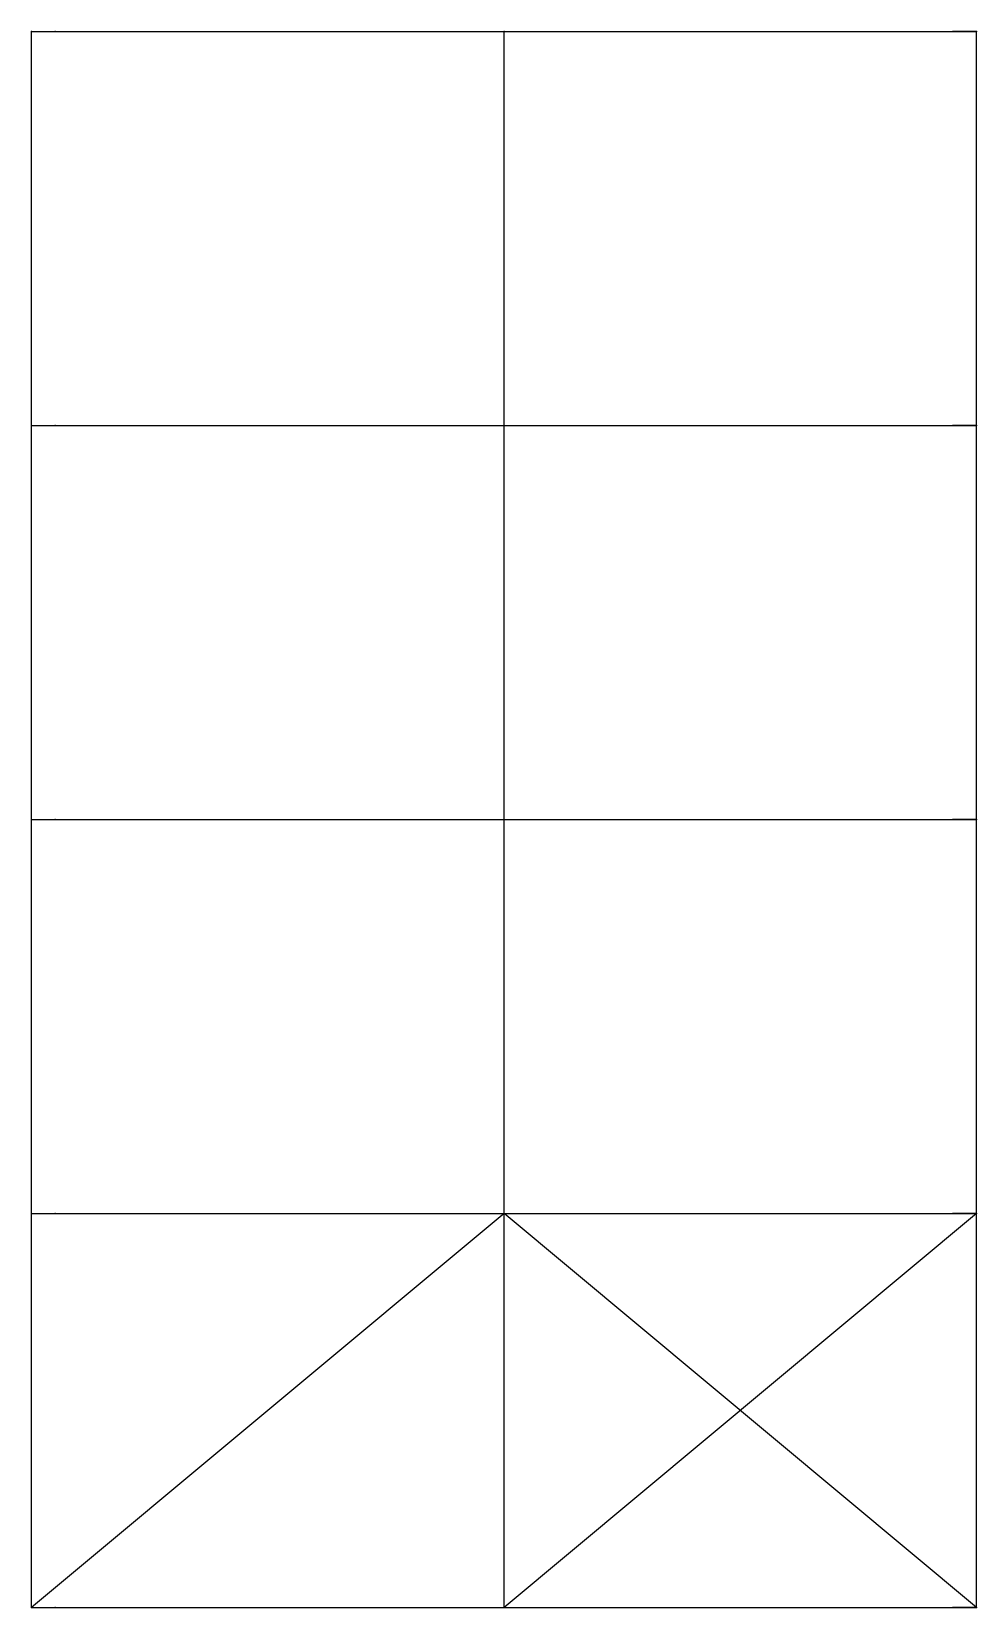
# Model space of a CAD drawing. Extents: x 0 to 12, y 0 to 20.
import ezdxf

# ---------------------------------------------------------------- set-up
doc = ezdxf.new("R2010")
doc.units = 0
doc.layers.get('0').update_dxf_attribs({"linetype": 'CONTINUOUS'})
for name, color, linetype in [('(SECTION)R_M1 300(SLASH)300 $C12(SLASH)15', 7, 'CONTINUOUS'), ('HEB 220 $S235', 7, 'CONTINUOUS'), ('IPE 100 $S235', 7, 'CONTINUOUS'), ('IPE 240 $S235', 7, 'CONTINUOUS'), ('L 20x20x3 $S235', 7, 'CONTINUOUS')]:
    doc.layers.add(name, color=color, linetype=linetype)

msp = doc.modelspace()

# ---------------------------------------------------------------- linework, layer by layer
at = {"layer": '(SECTION)R_M1 300(SLASH)300 $C12(SLASH)15', "color": 0}
msp.add_point((0, 0), dxfattribs=at)
for p in [(0, 20), (0, 20, -2.5), (0, 20, -3), (0.3, 20, -2.5), (6, 20, -4), (11.7, 20, -2.5), (12, 20, -3), (12, 20, -2.5), (12, 20), (0, 15), (0, 15, -2.5), (0, 15, -3), (0.3, 15, -2.5), (6, 15, -4), (11.7, 15, -2.5), (12, 15, -3), (12, 15, -2.5), (12, 15), (0, 10), (0, 10, -2.5), (0, 10, -3), (0.3, 10, -2.5), (6, 10, -4), (11.7, 10, -2.5), (12, 10, -3), (12, 10, -2.5), (12, 10), (0, 5), (0, 5, -2.5), (0, 5, -3), (0.3, 5, -2.5), (6, 5, -4), (11.7, 5, -2.5), (12, 5, -3), (12, 5, -2.5), (12, 5), (0, 0), (0, 0, -2.5), (0, 0, -3), (0.3, 0, -2.5), (6, 0, -4), (11.7, 0, -2.5), (12, 0, -3), (12, 0, -2.5), (12, 0)]:
    msp.add_point(p)
at = {"layer": 'HEB 220 $S235', "color": 0}
for p, q in [((0, 20), (0, 20, -2.5)), ((0, 20, -2.5), (0, 20, -3)), ((12, 20, -3), (12, 20, -2.5)), ((12, 20, -2.5), (12, 20)), ((0, 15), (0, 15, -2.5)), ((0, 15, -2.5), (0, 15, -3)), ((12, 15, -3), (12, 15, -2.5)), ((12, 15, -2.5), (12, 15)), ((0, 10), (0, 10, -2.5)), ((0, 10, -2.5), (0, 10, -3)), ((12, 10, -3), (12, 10, -2.5)), ((12, 10, -2.5), (12, 10)), ((0, 5), (0, 5, -2.5)), ((0, 5, -2.5), (0, 5, -3)), ((12, 5, -3), (12, 5, -2.5)), ((12, 5, -2.5), (12, 5)), ((0, 0), (0, 0, -2.5)), ((0, 0, -2.5), (0, 0, -3)), ((12, 0, -3), (12, 0, -2.5)), ((12, 0, -2.5), (12, 0))]:
    msp.add_line(p, q, dxfattribs=at)
at = {"layer": 'IPE 100 $S235', "color": 0}
for p, q in [((0, 15, -2.5), (0, 20, -2.5)), ((0, 15, -3), (0, 20, -3)), ((6, 15, -4), (6, 20, -4)), ((12, 15, -2.5), (12, 20, -2.5)), ((12, 15, -3), (12, 20, -3)), ((0, 10, -2.5), (0, 15, -2.5)), ((0, 10, -3), (0, 15, -3)), ((6, 10, -4), (6, 15, -4)), ((12, 10, -2.5), (12, 15, -2.5)), ((12, 10, -3), (12, 15, -3)), ((0, 5, -2.5), (0, 10, -2.5)), ((0, 5, -3), (0, 10, -3)), ((6, 5, -4), (6, 10, -4)), ((12, 5, -2.5), (12, 10, -2.5)), ((12, 5, -3), (12, 10, -3)), ((0, 0, -2.5), (0, 5, -2.5)), ((0, 0, -3), (0, 5, -3)), ((6, 0, -4), (6, 5, -4)), ((12, 0, -2.5), (12, 5, -2.5)), ((12, 0, -3), (12, 5, -3))]:
    msp.add_line(p, q, dxfattribs=at)
at = {"layer": 'IPE 240 $S235', "color": 0}
for p, q in [((0, 20, -3), (6, 20, -4)), ((0, 20, -2.5), (0.3, 20, -2.5)), ((6, 20, -4), (12, 20, -3)), ((12, 20, -2.5), (11.7, 20, -2.5)), ((0, 15, -3), (6, 15, -4)), ((0, 15, -2.5), (0.3, 15, -2.5)), ((6, 15, -4), (12, 15, -3)), ((12, 15, -2.5), (11.7, 15, -2.5)), ((0, 10, -3), (6, 10, -4)), ((0, 10, -2.5), (0.3, 10, -2.5)), ((6, 10, -4), (12, 10, -3)), ((12, 10, -2.5), (11.7, 10, -2.5)), ((0, 5, -3), (6, 5, -4)), ((0, 5, -2.5), (0.3, 5, -2.5)), ((6, 5, -4), (12, 5, -3)), ((12, 5, -2.5), (11.7, 5, -2.5)), ((0, 0, -3), (6, 0, -4)), ((0, 0, -2.5), (0.3, 0, -2.5)), ((6, 0, -4), (12, 0, -3)), ((12, 0, -2.5), (11.7, 0, -2.5))]:
    msp.add_line(p, q, dxfattribs=at)
at = {"layer": 'L 20x20x3 $S235', "color": 0}
for p, q in [((6, 5, -4), (0, 0, -3)), ((0, 0), (0, 5, -3)), ((0, 0, -3), (0, 5)), ((12, 0, -3), (6, 5, -4)), ((12, 5, -3), (6, 0, -4)), ((12, 0), (12, 5, -3)), ((12, 0, -3), (12, 5)), ((0, 0, -2.5), (6, 0, -4))]:
    msp.add_line(p, q, dxfattribs=at)

doc.saveas('drawing.dxf')
